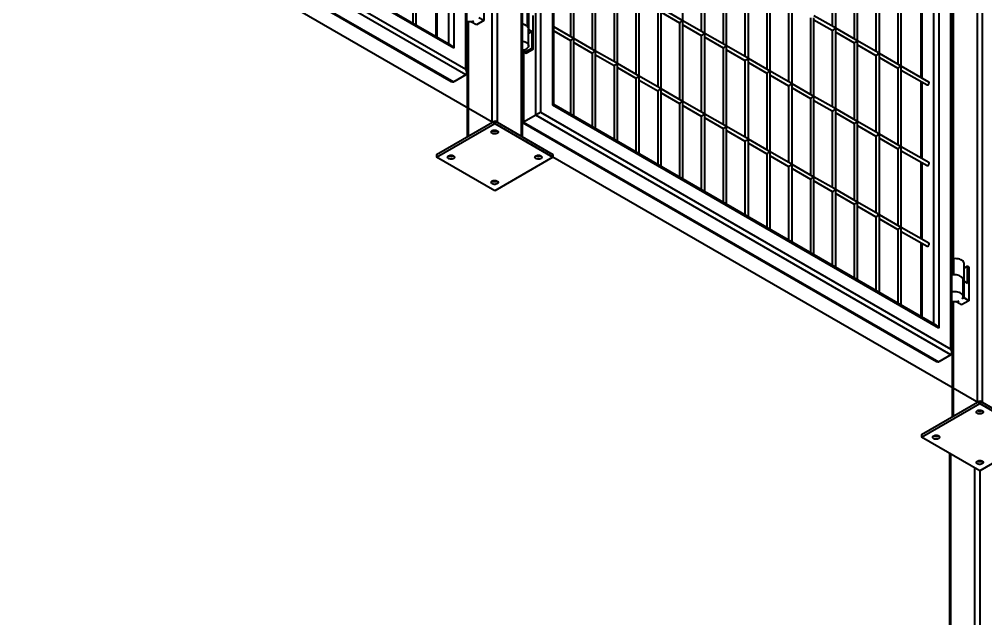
# Model space of a CAD drawing. Header units: millimetres. Extents: x 0 to 297, y 0 to 210.
# Drawn here: x 212.55 to 226.63, y 94.46 to 103.2 of the extents above; entities that cross this region are included whole.
import ezdxf

# ---------------------------------------------------------------- set-up
doc = ezdxf.new("R2010")
doc.units = ezdxf.units.MM
doc.layers.add('轮廓实线层', color=7, linetype='Continuous', lineweight=40)

msp = doc.modelspace()

# ---------------------------------------------------------------- linework, layer by layer
at = {"layer": '轮廓实线层', "color": 8, "linetype": 'Continuous', "lineweight": 40}
for p, q in [((219.4421, 101.7), (219.4421, 117.7859)), ((219.5128, 117.7859), (219.5128, 101.7)), ((219.8663, 101.4959), (219.8663, 117.5818)), ((218.8092, 102.8376), (218.8092, 116.9468)), ((226.5131, 97.6179), (226.5131, 113.7038)), ((226.5838, 113.7038), (226.5838, 97.6179)), ((225.8803, 98.7555), (225.8803, 112.8648)), ((226.1596, 111.3342), (226.1596, 99.7206)), ((218.6324, 104.0166), (218.6324, 102.9396)), ((225.7035, 103.462), (225.7035, 102.344)), ((219.0885, 103.1681), (219.0885, 101.4959)), ((219.8982, 102.7493), (219.8982, 101.7022)), ((225.7035, 102.2862), (225.7035, 101.1681)), ((225.7035, 101.1104), (225.7035, 99.9923)), ((225.7035, 99.9346), (225.7035, 98.8576)), ((226.1596, 99.086), (226.1596, 97.4138)), ((226.121, 96.8646), (226.121, 81.1081)), ((226.4766, 81.311), (226.4766, 96.6593)), ((226.5473, 96.7691), (226.5473, 96.7523)), ((226.5473, 96.6185), (226.5473, 81.3136))]:
    msp.add_line(p, q, dxfattribs=at)
at = {"layer": '轮廓实线层', "color": 7, "linetype": 'Continuous', "lineweight": 40}
for p, q in [((219.881, 101.4874), (219.881, 117.5614)), ((219.0567, 102.4737), (219.0567, 117.0897)), ((219.0713, 102.4244), (219.0713, 117.0982)), ((218.8799, 116.9877), (218.8799, 102.7799)), ((220.0749, 101.8042), (220.0749, 116.5019)), ((220.1456, 116.4611), (220.1456, 101.845)), ((220.3224, 101.9471), (220.3224, 116.1549)), ((220.3371, 101.9556), (220.3371, 116.1056)), ((226.1278, 98.3916), (226.1278, 113.0077)), ((226.1424, 98.3423), (226.1424, 113.0162)), ((225.951, 112.9056), (225.951, 98.6978)), ((226.1449, 111.3361), (226.1449, 99.729)), ((218.8799, 102.7799), (213.2513, 106.0292)), ((218.8446, 102.8172), (213.266, 106.0376)), ((219.0567, 102.392), (213.0039, 105.8862)), ((213.0746, 105.9271), (219.0567, 102.4737)), ((241.5392, 88.9436), (212.5478, 105.68)), ((212.8124, 105.7757), (218.8446, 102.2935)), ((212.8271, 105.7842), (218.8799, 102.29)), ((222.2212, 103.1784), (222.2212, 104.3253)), ((218.2822, 104.2188), (218.2822, 103.1418)), ((218.3322, 103.113), (218.3322, 104.2188)), ((222.4894, 104.1417), (222.4894, 103.0236)), ((222.5394, 102.9947), (222.5394, 104.1417)), ((224.3986, 104.2153), (224.3986, 103.0972)), ((224.4486, 103.0684), (224.4486, 104.2153)), ((218.6178, 104.0251), (218.6178, 102.9481)), ((220.5803, 104.068), (220.5803, 102.9499)), ((220.6303, 102.921), (220.6303, 104.068)), ((224.7168, 104.0316), (224.7168, 102.9135)), ((224.7668, 102.8847), (224.7668, 104.0316)), ((220.8985, 103.8843), (220.8985, 102.7662)), ((220.9485, 102.7373), (220.9485, 103.8843)), ((222.8076, 103.958), (222.8076, 102.8399)), ((222.8576, 102.811), (222.8576, 103.958)), ((225.035, 103.8479), (225.035, 102.7299)), ((225.085, 102.701), (225.085, 103.8479)), ((221.2167, 103.7006), (221.2167, 102.5825)), ((221.2667, 102.5537), (221.2667, 103.7006)), ((223.1258, 103.7743), (223.1258, 102.6562)), ((223.1758, 102.6273), (223.1758, 103.7743)), ((219.3183, 103.6699), (219.3183, 103.18)), ((223.444, 103.5906), (223.444, 102.4725)), ((223.494, 102.4436), (223.494, 103.5906)), ((225.3532, 103.6642), (225.3532, 102.5462)), ((225.4032, 102.5173), (225.4032, 103.6642)), ((221.5349, 103.5169), (221.5349, 102.3988)), ((221.5849, 102.37), (221.5849, 103.5169)), ((223.7622, 103.4069), (223.7622, 102.2888)), ((223.8122, 102.2599), (223.8122, 103.4069)), ((225.6889, 103.4705), (225.6889, 102.3524)), ((219.956, 103.093), (219.956, 103.3128)), ((219.9689, 103.2944), (219.9689, 103.0698)), ((221.8531, 103.3332), (221.8531, 102.2151)), ((222.1962, 103.1928), (221.9031, 103.3621)), ((221.9031, 102.1863), (221.9031, 103.3332)), ((221.9031, 103.3044), (222.1712, 103.1495)), ((219.0739, 103.1701), (219.0739, 101.4874)), ((219.1698, 103.1759), (219.1415, 103.1596)), ((219.1415, 103.1596), (219.1415, 103.1694)), ((219.2123, 103.1188), (219.1415, 103.1596)), ((219.3183, 103.18), (219.2123, 103.1188)), ((219.3183, 103.18), (219.2476, 103.2208)), ((220.0396, 102.7636), (220.0396, 103.2536)), ((222.1713, 103.1495), (222.1713, 102.0314)), ((222.2212, 102.0026), (222.2212, 103.1495)), ((222.5144, 103.0091), (222.2213, 103.1784)), ((222.2213, 103.1207), (222.4894, 102.9658)), ((224.0804, 103.2232), (224.0804, 102.1051)), ((224.4236, 103.0828), (224.1304, 103.2521)), ((224.1304, 102.0762), (224.1304, 103.2232)), ((224.1304, 103.1943), (224.3986, 103.0395)), ((219.9701, 102.8147), (219.9701, 103.0596)), ((219.9701, 103.0487), (220.0184, 103.0209)), ((220.0184, 103.0209), (219.9701, 102.993)), ((220.0184, 103.0209), (220.0184, 102.7759)), ((220.6053, 102.9355), (220.3371, 103.0903)), ((220.3371, 103.0326), (220.5803, 102.8922)), ((222.8326, 102.8254), (222.5394, 102.9947)), ((224.3986, 103.0395), (224.3986, 101.9214)), ((224.7418, 102.8991), (224.4486, 103.0684)), ((224.4486, 101.8926), (224.4486, 103.0395)), ((224.4486, 103.0106), (224.7168, 102.8558)), ((220.5803, 102.8922), (220.5803, 101.8152)), ((220.9235, 102.7518), (220.6303, 102.921)), ((220.6303, 101.7863), (220.6303, 102.8922)), ((220.6303, 102.8633), (220.8985, 102.7085)), ((222.4894, 102.9658), (222.4894, 101.8477)), ((222.5394, 101.8189), (222.5394, 102.9658)), ((222.5394, 102.937), (222.8076, 102.7821)), ((224.7168, 102.8558), (224.7168, 101.7377)), ((225.06, 102.7154), (224.7668, 102.8847)), ((224.7668, 101.7089), (224.7668, 102.8558)), ((219.8835, 102.746), (219.8835, 101.6937)), ((220.0184, 102.7759), (219.9123, 102.7147)), ((219.9123, 102.7538), (219.9123, 102.7147)), ((219.9123, 102.7147), (219.9335, 102.7024)), ((220.0396, 102.7636), (219.9335, 102.7024)), ((220.0184, 102.7759), (220.0396, 102.7636)), ((220.8985, 102.7085), (220.8985, 101.6315)), ((221.2417, 102.5681), (220.9485, 102.7373)), ((220.9485, 101.6026), (220.9485, 102.7085)), ((222.8076, 102.7821), (222.8076, 101.6641)), ((223.1508, 102.6418), (222.8576, 102.811)), ((222.8576, 101.6352), (222.8576, 102.7821)), ((222.8576, 102.7533), (223.1258, 102.5984)), ((224.7668, 102.8269), (225.035, 102.6721)), ((225.3782, 102.5317), (225.085, 102.701)), ((220.9485, 102.6796), (221.2167, 102.5248)), ((221.5599, 102.3844), (221.2667, 102.5537)), ((223.1258, 102.5984), (223.1258, 101.4804)), ((223.469, 102.4581), (223.1758, 102.6273)), ((223.1758, 101.4515), (223.1758, 102.5984)), ((223.1758, 102.5696), (223.444, 102.4148)), ((225.035, 102.6721), (225.035, 101.554)), ((225.085, 101.5252), (225.085, 102.6721)), ((225.085, 102.6433), (225.3532, 102.4884)), ((221.2167, 102.5248), (221.2167, 101.4478)), ((221.2667, 101.4189), (221.2667, 102.5248)), ((221.2667, 102.4959), (221.5349, 102.3411)), ((223.444, 102.4148), (223.444, 101.2967)), ((223.7872, 102.2744), (223.494, 102.4436)), ((223.494, 101.2678), (223.494, 102.4148)), ((225.3532, 102.4884), (225.3532, 101.3703)), ((225.8044, 102.2857), (225.4032, 102.5173)), ((225.4032, 101.3415), (225.4032, 102.4884)), ((225.4032, 102.4596), (225.7794, 102.2424)), ((219.0567, 102.392), (218.8799, 102.29)), ((221.5349, 102.3411), (221.5349, 101.2641)), ((221.8781, 102.2007), (221.5849, 102.37)), ((221.5849, 101.2352), (221.5849, 102.3411)), ((221.5849, 102.3122), (221.8531, 102.1574)), ((223.494, 102.3859), (223.7622, 102.2311)), ((225.6889, 102.2947), (225.6889, 101.1766)), ((221.8531, 102.1574), (221.8531, 101.0804)), ((222.1962, 102.017), (221.9031, 102.1863)), ((221.9031, 101.0515), (221.9031, 102.1574)), ((221.9031, 102.1285), (222.1712, 101.9737)), ((223.7622, 102.2311), (223.7622, 101.113)), ((224.1054, 102.0907), (223.8122, 102.2599)), ((223.8122, 101.0841), (223.8122, 102.2311)), ((223.8122, 102.2022), (224.0804, 102.0474)), ((222.5144, 101.8333), (222.2213, 102.0026)), ((224.0804, 102.0474), (224.0804, 100.9293)), ((224.4236, 101.907), (224.1304, 102.0762)), ((224.1304, 100.9004), (224.1304, 102.0474)), ((224.1304, 102.0185), (224.3986, 101.8637)), ((225.951, 98.6978), (220.3224, 101.9471)), ((225.9156, 98.7351), (220.3371, 101.9556)), ((222.1713, 101.9737), (222.1713, 100.8967)), ((222.2212, 100.8679), (222.2212, 101.9737)), ((222.2213, 101.9448), (222.4894, 101.79)), ((224.3986, 101.8637), (224.3986, 100.7456)), ((224.7418, 101.7233), (224.4486, 101.8926)), ((224.4486, 100.7167), (224.4486, 101.8637)), ((218.6289, 101.2305), (219.4774, 101.7204)), ((219.4774, 101.7204), (219.4774, 101.6796)), ((219.4774, 101.7204), (220.326, 101.2305)), ((220.0749, 101.8042), (219.8982, 101.7022)), ((226.1278, 98.31), (220.0749, 101.8042)), ((220.1456, 101.845), (226.1278, 98.3916)), ((222.4894, 101.79), (222.4894, 100.713)), ((222.8326, 101.6496), (222.5394, 101.8189)), ((222.5394, 100.6842), (222.5394, 101.79)), ((222.5394, 101.7612), (222.8076, 101.6063)), ((224.4486, 101.8348), (224.7168, 101.68)), ((225.06, 101.5396), (224.7668, 101.7089)), ((218.6289, 101.1897), (219.4774, 101.6796)), ((219.4774, 101.6796), (220.326, 101.1897)), ((219.8835, 101.6937), (225.9156, 98.2114)), ((219.8982, 101.7022), (225.951, 98.2079)), ((222.8076, 101.6063), (222.8076, 100.5293)), ((223.1508, 101.4659), (222.8576, 101.6352)), ((222.8576, 100.5005), (222.8576, 101.6063)), ((222.8576, 101.5775), (223.1258, 101.4226)), ((224.7168, 101.68), (224.7168, 100.5619)), ((224.7668, 100.533), (224.7668, 101.68)), ((224.7668, 101.6511), (225.035, 101.4963)), ((223.469, 101.2822), (223.1758, 101.4515)), ((225.035, 101.4963), (225.035, 100.3782)), ((225.3782, 101.3559), (225.085, 101.5252)), ((225.085, 100.3493), (225.085, 101.4963)), ((225.085, 101.4674), (225.3532, 101.3126)), ((223.1258, 101.4226), (223.1258, 100.3456)), ((223.1758, 100.3168), (223.1758, 101.4226)), ((223.1758, 101.3938), (223.444, 101.2389)), ((225.3532, 101.3126), (225.3532, 100.1945)), ((225.8044, 101.1099), (225.4032, 101.3415)), ((225.4032, 100.1657), (225.4032, 101.3126)), ((225.4032, 101.2837), (225.7794, 101.0666)), ((218.6289, 101.2305), (218.6289, 101.1897)), ((219.4774, 100.6999), (218.6289, 101.1897)), ((220.326, 101.1897), (219.4774, 100.6999)), ((220.326, 101.2305), (220.326, 101.1897)), ((223.444, 101.2389), (223.444, 100.162)), ((223.7872, 101.0986), (223.494, 101.2678)), ((223.494, 100.1331), (223.494, 101.2389)), ((223.494, 101.2101), (223.7622, 101.0552)), ((223.7622, 101.0552), (223.7622, 99.9783)), ((224.1054, 100.9149), (223.8122, 101.0841)), ((223.8122, 99.9494), (223.8122, 101.0552)), ((223.8122, 101.0264), (224.0804, 100.8716)), ((225.6889, 101.1189), (225.6889, 100.0008)), ((224.0804, 100.8716), (224.0804, 99.7946)), ((224.4236, 100.7312), (224.1304, 100.9004)), ((224.1304, 99.7657), (224.1304, 100.8716)), ((224.1304, 100.8427), (224.3986, 100.6879)), ((224.3986, 100.6879), (224.3986, 99.6109)), ((224.7418, 100.5475), (224.4486, 100.7167)), ((224.4486, 99.582), (224.4486, 100.6879)), ((224.4486, 100.659), (224.7168, 100.5042)), ((224.7168, 100.5042), (224.7168, 99.4272)), ((225.06, 100.3638), (224.7668, 100.533)), ((224.7668, 99.3983), (224.7668, 100.5042)), ((224.7668, 100.4753), (225.035, 100.3205)), ((225.035, 100.3205), (225.035, 99.2435)), ((225.3782, 100.1801), (225.085, 100.3493)), ((225.085, 99.2146), (225.085, 100.3205)), ((225.085, 100.2916), (225.3532, 100.1368)), ((225.8044, 99.9341), (225.4032, 100.1657)), ((225.3532, 100.1368), (225.3532, 99.0598)), ((225.4032, 99.0309), (225.4032, 100.1368)), ((225.4032, 100.1079), (225.7794, 99.8908)), ((225.6889, 99.943), (225.6889, 98.866)), ((226.1424, 99.7305), (226.1631, 99.7185)), ((226.1631, 99.7185), (226.1631, 99.4736)), ((226.3199, 99.394), (226.3199, 99.6389)), ((226.3682, 99.6001), (226.3199, 99.5723)), ((226.3682, 99.3552), (226.3682, 99.6001)), ((226.3682, 99.6001), (226.3894, 99.5879)), ((226.1631, 99.4736), (226.1424, 99.4855)), ((226.3894, 99.5879), (226.3894, 99.098)), ((226.3058, 99.1572), (226.3058, 99.4021)), ((226.3187, 99.3838), (226.3058, 99.3763)), ((226.3187, 99.1388), (226.3187, 99.3838)), ((226.3187, 99.3838), (226.3682, 99.3552)), ((226.1449, 99.088), (226.1449, 97.4054)), ((226.2409, 99.0939), (226.2126, 99.0776)), ((226.2126, 99.0776), (226.2126, 99.0874)), ((226.2833, 99.0367), (226.2126, 99.0776)), ((226.3894, 99.098), (226.2833, 99.0367)), ((226.3187, 99.1388), (226.2904, 99.1225)), ((226.3894, 99.098), (226.3187, 99.1388)), ((226.1278, 98.31), (225.951, 98.2079)), ((225.7, 97.1485), (226.5485, 97.6383)), ((226.5485, 97.6383), (226.5485, 97.5975)), ((226.5485, 97.6383), (227.397, 97.1485)), ((225.7, 97.1077), (226.5485, 97.5975)), ((226.5485, 97.5975), (227.397, 97.1077)), ((225.7, 97.1485), (225.7, 97.1077)), ((226.5485, 96.6178), (225.7, 97.1077)), ((227.397, 97.1077), (226.5485, 96.6178)), ((226.1061, 96.8732), (226.1061, 81.0996))]:
    msp.add_line(p, q, dxfattribs=at)
at = {"layer": '轮廓实线层', "color": 7, "linetype": 'Continuous', "lineweight": 40, "flags": 128}
for points in [[(219.881, 103.1288), (219.8867, 103.1277), (219.9058, 103.1227), (219.9232, 103.116), (219.9385, 103.1076), (219.9511, 103.0979), (219.9607, 103.0872), (219.967, 103.0756), (219.9699, 103.0636), (219.9701, 103.0596)], [(219.881, 102.8838), (219.8867, 102.8827), (219.9058, 102.8778), (219.9232, 102.871), (219.9385, 102.8627), (219.9511, 102.853), (219.9607, 102.8422), (219.967, 102.8306), (219.9699, 102.8186), (219.9693, 102.8065), (219.9652, 102.7947), (219.9577, 102.7833), (219.9471, 102.7729), (219.9335, 102.7636), (219.9175, 102.7558), (219.8994, 102.7497), (219.881, 102.7455)], [(225.7919, 102.2436), (225.7987, 102.2491), (225.8044, 102.2568), (225.8082, 102.2657), (225.8096, 102.2743), (225.8082, 102.2813), (225.8044, 102.2857), (225.8044, 102.2857)], [(225.7794, 102.2424), (225.7851, 102.2413), (225.7919, 102.2436)], [(219.4421, 101.5775), (219.4529, 101.5823), (219.4656, 101.5851), (219.4791, 101.5859), (219.4926, 101.5846), (219.5048, 101.5812), (219.5151, 101.5761), (219.5226, 101.5695), (219.5267, 101.562), (219.5272, 101.5541), (219.5239, 101.5465), (219.5173, 101.5397), (219.5076, 101.5341), (219.4958, 101.5302), (219.4825, 101.5284), (219.4689, 101.5287), (219.456, 101.531), (219.4446, 101.5353), (219.4356, 101.5413), (219.4298, 101.5484), (219.4275, 101.5561), (219.4288, 101.5639), (219.4338, 101.5712), (219.4421, 101.5775)], [(218.8057, 101.2101), (218.8165, 101.2149), (218.8292, 101.2178), (218.8427, 101.2186), (218.8562, 101.2172), (218.8685, 101.2139), (218.8787, 101.2087), (218.8862, 101.2021), (218.8903, 101.1946), (218.8908, 101.1868), (218.8875, 101.1791), (218.8809, 101.1723), (218.8712, 101.1667), (218.8594, 101.1629), (218.8461, 101.161), (218.8325, 101.1613), (218.8196, 101.1637), (218.8082, 101.168), (218.7992, 101.1739), (218.7934, 101.181), (218.7911, 101.1887), (218.7925, 101.1966), (218.7974, 101.2039), (218.8057, 101.2101)], [(220.0785, 101.2101), (220.0893, 101.2149), (220.102, 101.2178), (220.1155, 101.2186), (220.1289, 101.2172), (220.1412, 101.2139), (220.1515, 101.2087), (220.159, 101.2021), (220.1631, 101.1946), (220.1636, 101.1868), (220.1603, 101.1791), (220.1537, 101.1723), (220.144, 101.1667), (220.1322, 101.1629), (220.1189, 101.161), (220.1053, 101.1613), (220.0923, 101.1637), (220.081, 101.168), (220.072, 101.1739), (220.0662, 101.181), (220.0639, 101.1887), (220.0652, 101.1966), (220.0702, 101.2039), (220.0785, 101.2101)], [(225.7794, 101.0666), (225.7851, 101.0655), (225.7919, 101.0678)], [(225.7919, 101.0678), (225.7987, 101.0733), (225.8044, 101.081), (225.8082, 101.0899), (225.8096, 101.0984), (225.8082, 101.1055), (225.8044, 101.1099), (225.8044, 101.1099)], [(219.4421, 100.8427), (219.4529, 100.8475), (219.4656, 100.8504), (219.4791, 100.8512), (219.4926, 100.8498), (219.5048, 100.8465), (219.5151, 100.8413), (219.5226, 100.8347), (219.5267, 100.8272), (219.5272, 100.8194), (219.5239, 100.8117), (219.5173, 100.8049), (219.5076, 100.7993), (219.4958, 100.7955), (219.4825, 100.7936), (219.4689, 100.7939), (219.456, 100.7963), (219.4446, 100.8006), (219.4356, 100.8065), (219.4298, 100.8136), (219.4275, 100.8213), (219.4288, 100.8292), (219.4338, 100.8365), (219.4421, 100.8427)], [(225.7794, 99.8908), (225.7851, 99.8897), (225.7919, 99.892)], [(225.7919, 99.892), (225.7987, 99.8975), (225.8044, 99.9052), (225.8082, 99.914), (225.8096, 99.9226), (225.8082, 99.9297), (225.8044, 99.9341), (225.8044, 99.9341)], [(226.3199, 99.6389), (226.3198, 99.6429), (226.3168, 99.6549), (226.3105, 99.6664), (226.3009, 99.6772), (226.2883, 99.6869), (226.2731, 99.6953), (226.2556, 99.702), (226.2365, 99.707), (226.2162, 99.71), (226.1953, 99.7111), (226.1744, 99.7101), (226.1631, 99.7087)], [(226.3058, 99.4021), (226.3058, 99.4023), (226.304, 99.4144), (226.2987, 99.4261), (226.2901, 99.4372), (226.2784, 99.4472), (226.2639, 99.456), (226.2471, 99.4633), (226.2285, 99.4688), (226.2085, 99.4725), (226.1877, 99.4742), (226.1667, 99.4738), (226.1461, 99.4715), (226.1424, 99.4708)], [(226.3187, 99.3838), (226.3191, 99.3858), (226.3198, 99.3979), (226.3168, 99.4099), (226.3105, 99.4215), (226.3009, 99.4323), (226.2883, 99.4419), (226.276, 99.4489)], [(226.2904, 99.1225), (226.2989, 99.1335), (226.3041, 99.1453), (226.3058, 99.1574), (226.304, 99.1694), (226.2987, 99.1812), (226.2901, 99.1922), (226.2784, 99.2023), (226.2639, 99.2111), (226.2471, 99.2183), (226.2285, 99.2239), (226.2085, 99.2275), (226.1877, 99.2292), (226.1667, 99.2289), (226.1461, 99.2265), (226.1424, 99.2258)], [(226.5131, 97.4955), (226.524, 97.5002), (226.5367, 97.5031), (226.5502, 97.5039), (226.5636, 97.5026), (226.5759, 97.4992), (226.5862, 97.494), (226.5936, 97.4875), (226.5978, 97.48), (226.5982, 97.4721), (226.595, 97.4645), (226.5883, 97.4576), (226.5787, 97.4521), (226.5668, 97.4482), (226.5536, 97.4463), (226.54, 97.4466), (226.527, 97.449), (226.5156, 97.4533), (226.5067, 97.4592), (226.5008, 97.4663), (226.4985, 97.4741), (226.4999, 97.4819), (226.5049, 97.4892), (226.5131, 97.4955)], [(225.8767, 97.1281), (225.8876, 97.1328), (225.9003, 97.1357), (225.9138, 97.1365), (225.9272, 97.1352), (225.9395, 97.1318), (225.9498, 97.1266), (225.9573, 97.1201), (225.9614, 97.1126), (225.9618, 97.1047), (225.9586, 97.0971), (225.9519, 97.0902), (225.9423, 97.0847), (225.9304, 97.0808), (225.9172, 97.079), (225.9036, 97.0792), (225.8906, 97.0816), (225.8792, 97.0859), (225.8703, 97.0918), (225.8644, 97.0989), (225.8621, 97.1067), (225.8635, 97.1145), (225.8685, 97.1218), (225.8767, 97.1281)], [(226.5131, 96.7607), (226.524, 96.7655), (226.5367, 96.7683), (226.5502, 96.7691), (226.5636, 96.7678), (226.5759, 96.7644), (226.5862, 96.7593), (226.5936, 96.7527), (226.5978, 96.7452), (226.5982, 96.7373), (226.595, 96.7297), (226.5883, 96.7229), (226.5787, 96.7173), (226.5668, 96.7134), (226.5536, 96.7116), (226.54, 96.7118), (226.527, 96.7142), (226.5156, 96.7185), (226.5067, 96.7245), (226.5008, 96.7316), (226.4985, 96.7393), (226.4999, 96.7471), (226.5049, 96.7544), (226.5131, 96.7607)]]:
    msp.add_lwpolyline(points, dxfattribs=at)
at = {"layer": '轮廓实线层', "color": 7, "linetype": 'Continuous', "lineweight": 40}
for centre, radius, start, end in [((219.1096, 103.374), 0.207, 259.35745, 286.92063), ((219.8481, 102.9949), 0.1428, 56.89733, 76.70817), ((219.4774, 101.6441), 0.0754, 242.02116, 297.97884), ((218.841, 101.2767), 0.0753, 242.01633, 297.98209), ((220.1138, 101.2767), 0.0754, 242.02599, 297.97401), ((219.4774, 100.9093), 0.0753, 242.01556, 297.98444), ((226.1806, 99.292), 0.207, 259.35745, 286.92063), ((226.5485, 97.562), 0.0754, 242.02116, 297.97884), ((225.9121, 97.1946), 0.0753, 242.01633, 297.98209), ((226.5485, 96.8272), 0.0753, 242.01556, 297.98444)]:
    msp.add_arc(centre, radius, start, end, dxfattribs=at)
for centre, major_axis, ratio, start_param, end_param in [((222.1963, 103.164), (0.025, 0.0144), 0.0000704, 3.141552, 5.4977465), ((222.1963, 103.164), (-0.0177, 0.0306), 0.5773346, 4.7123483, 5.4978278), ((222.1963, 103.164), (0.025, 0.0144), 0.0000704, 5.4977465, 6.2831447), ((222.1963, 103.164), (-0.0177, 0.0306), 0.5773346, 3.9269502, 4.7123483), ((222.5144, 102.9803), (0.025, 0.0144), 0.0000704, 3.141552, 5.4977465), ((222.5144, 102.9803), (-0.0177, 0.0306), 0.5773346, 4.7123483, 5.4978278), ((222.5144, 102.9803), (0.025, 0.0144), 0.0000704, 5.4977465, 6.2831447), ((222.5144, 102.9803), (-0.0177, 0.0306), 0.5773346, 3.9269502, 4.7123483), ((224.4236, 103.0539), (0.025, 0.0144), 0.0000704, 3.141552, 5.4977465), ((224.4236, 103.0539), (-0.0177, 0.0306), 0.5773346, 4.7123483, 5.4978278), ((224.4236, 103.0539), (0.025, 0.0144), 0.0000704, 5.4977465, 6.2831447), ((224.4236, 103.0539), (-0.0177, 0.0306), 0.5773346, 3.9269502, 4.7123483), ((220.6053, 102.9066), (0.025, 0.0144), 0.0000704, 3.141552, 5.4977465), ((220.6053, 102.9066), (-0.0177, 0.0306), 0.5773346, 4.7123483, 5.4978278), ((220.6053, 102.9066), (0.025, 0.0144), 0.0000704, 5.4977465, 6.2831447), ((220.6053, 102.9066), (-0.0177, 0.0306), 0.5773346, 3.9269502, 4.7123483), ((224.7418, 102.8702), (0.025, 0.0144), 0.0000704, 3.141552, 5.4977465), ((224.7418, 102.8702), (-0.0177, 0.0306), 0.5773346, 4.7123483, 5.4978278), ((224.7418, 102.8702), (0.025, 0.0144), 0.0000704, 5.4977465, 6.2831447), ((224.7418, 102.8702), (-0.0177, 0.0306), 0.5773346, 3.9269502, 4.7123483), ((218.8446, 102.7594), (-0.0354, 0.0612), 0.5773346, 4.7123483, 5.4978278), ((220.9235, 102.7229), (0.025, 0.0144), 0.0000704, 3.141552, 5.4977465), ((220.9235, 102.7229), (-0.0177, 0.0306), 0.5773346, 4.7123483, 5.4978278), ((220.9235, 102.7229), (0.025, 0.0144), 0.0000704, 5.4977465, 6.2831447), ((220.9235, 102.7229), (-0.0177, 0.0306), 0.5773346, 3.9269502, 4.7123483), ((222.8326, 102.7966), (0.025, 0.0144), 0.0000704, 3.141552, 5.4977465), ((222.8326, 102.7966), (-0.0177, 0.0306), 0.5773346, 4.7123483, 5.4978278), ((222.8326, 102.7966), (0.025, 0.0144), 0.0000704, 5.4977465, 6.2831447), ((222.8326, 102.7966), (-0.0177, 0.0306), 0.5773346, 3.9269502, 4.7123483), ((225.06, 102.6866), (0.025, 0.0144), 0.0000704, 3.141552, 5.4977465), ((225.06, 102.6866), (-0.0177, 0.0306), 0.5773346, 4.7123483, 5.4978278), ((225.06, 102.6866), (0.025, 0.0144), 0.0000704, 5.4977465, 6.2831447), ((225.06, 102.6866), (-0.0177, 0.0306), 0.5773346, 3.9269502, 4.7123483), ((221.2417, 102.5392), (-0.0177, 0.0306), 0.5773346, 4.7123483, 5.4978278), ((221.2417, 102.5392), (0.025, 0.0144), 0.0000704, 5.4977465, 6.2831447), ((223.1508, 102.6129), (0.025, 0.0144), 0.0000704, 3.141552, 5.4977465), ((223.1508, 102.6129), (-0.0177, 0.0306), 0.5773346, 4.7123483, 5.4978278), ((223.1508, 102.6129), (0.025, 0.0144), 0.0000704, 5.4977465, 6.2831447), ((223.1508, 102.6129), (-0.0177, 0.0306), 0.5773346, 3.9269502, 4.7123483), ((219.0213, 102.4533), (-0.0354, 0.0612), 0.5773346, 3.141552, 4.7123483), ((221.2417, 102.5392), (0.025, 0.0144), 0.0000704, 3.141552, 5.4977465), ((221.2417, 102.5392), (-0.0177, 0.0306), 0.5773346, 3.9269502, 4.7123483), ((223.469, 102.4292), (0.025, 0.0144), 0.0000704, 3.141552, 5.4977465), ((223.469, 102.4292), (-0.0177, 0.0306), 0.5773346, 4.7123483, 5.4978278), ((223.469, 102.4292), (0.025, 0.0144), 0.0000704, 5.4977465, 6.2831447), ((223.469, 102.4292), (-0.0177, 0.0306), 0.5773346, 3.9269502, 4.7123483), ((225.3782, 102.5029), (0.025, 0.0144), 0.0000704, 3.141552, 5.4977465), ((225.3782, 102.5029), (-0.0177, 0.0306), 0.5773346, 4.7123483, 5.4978278), ((225.3782, 102.5029), (0.025, 0.0144), 0.0000704, 5.4977465, 6.2831447), ((225.3782, 102.5029), (-0.0177, 0.0306), 0.5773346, 3.9269502, 4.7123483), ((218.8446, 102.3512), (-0.0354, 0.0612), 0.5773346, 2.3562351, 3.141552), ((221.5599, 102.3555), (0.025, 0.0144), 0.0000704, 3.141552, 5.4977465), ((221.5599, 102.3555), (-0.0177, 0.0306), 0.5773346, 4.7123483, 5.4978278), ((221.5599, 102.3555), (0.025, 0.0144), 0.0000704, 5.4977465, 6.2831447), ((221.5599, 102.3555), (-0.0177, 0.0306), 0.5773346, 3.9269502, 4.7123483), ((223.7872, 102.2455), (-0.0177, 0.0306), 0.5773346, 4.7123483, 5.4978278), ((221.8781, 102.1718), (0.025, 0.0144), 0.0000704, 3.141552, 5.4977465), ((221.8781, 102.1718), (-0.0177, 0.0306), 0.5773346, 4.7123483, 5.4978278), ((221.8781, 102.1718), (0.025, 0.0144), 0.0000704, 5.4977465, 6.2831447), ((221.8781, 102.1718), (-0.0177, 0.0306), 0.5773346, 3.9269502, 4.7123483), ((223.7872, 102.2455), (0.025, 0.0144), 0.0000704, 3.141552, 5.4977465), ((223.7872, 102.2455), (0.025, 0.0144), 0.0000704, 5.4977465, 6.2831447), ((223.7872, 102.2455), (-0.0177, 0.0306), 0.5773346, 3.9269502, 4.7123483), ((222.1963, 101.9881), (0.025, 0.0144), 0.0000704, 3.141552, 5.4977465), ((222.1963, 101.9881), (-0.0177, 0.0306), 0.5773346, 4.7123483, 5.4978278), ((222.1963, 101.9881), (0.025, 0.0144), 0.0000704, 5.4977465, 6.2831447), ((222.1963, 101.9881), (-0.0177, 0.0306), 0.5773346, 3.9269502, 4.7123483), ((224.1054, 102.0618), (0.025, 0.0144), 0.0000704, 3.141552, 5.4977465), ((224.1054, 102.0618), (-0.0177, 0.0306), 0.5773346, 4.7123483, 5.4978278), ((224.1054, 102.0618), (0.025, 0.0144), 0.0000704, 5.4977465, 6.2831447), ((224.1054, 102.0618), (-0.0177, 0.0306), 0.5773346, 3.9269502, 4.7123483), ((220.2871, 101.9267), (0.05, 0.0289), 0.0000704, 5.4977465, 6.2831447), ((224.4236, 101.8781), (0.025, 0.0144), 0.0000704, 3.141552, 5.4977465), ((224.4236, 101.8781), (-0.0177, 0.0306), 0.5773346, 4.7123483, 5.4978278), ((224.4236, 101.8781), (0.025, 0.0144), 0.0000704, 5.4977465, 6.2831447), ((224.4236, 101.8781), (-0.0177, 0.0306), 0.5773346, 3.9269502, 4.7123483), ((220.1103, 101.8246), (0.05, 0.0289), 0.0000704, 3.9269502, 5.4977465), ((222.5144, 101.8045), (0.025, 0.0144), 0.0000704, 3.141552, 5.4977465), ((222.5144, 101.8045), (-0.0177, 0.0306), 0.5773346, 4.7123483, 5.4978278), ((222.5144, 101.8045), (0.025, 0.0144), 0.0000704, 5.4977465, 6.2831447), ((222.5144, 101.8045), (-0.0177, 0.0306), 0.5773346, 3.9269502, 4.7123483), ((224.7418, 101.6944), (0.025, 0.0144), 0.0000704, 3.141552, 5.4977465), ((224.7418, 101.6944), (-0.0177, 0.0306), 0.5773346, 4.7123483, 5.4978278), ((224.7418, 101.6944), (0.025, 0.0144), 0.0000704, 5.4977465, 6.2831447), ((224.7418, 101.6944), (-0.0177, 0.0306), 0.5773346, 3.9269502, 4.7123483), ((219.9335, 101.7226), (0.05, 0.0289), 0.0000704, 3.141552, 3.9269502), ((222.8326, 101.6208), (0.025, 0.0144), 0.0000704, 3.141552, 5.4977465), ((222.8326, 101.6208), (-0.0177, 0.0306), 0.5773346, 4.7123483, 5.4978278), ((222.8326, 101.6208), (0.025, 0.0144), 0.0000704, 5.4977465, 6.2831447), ((222.8326, 101.6208), (-0.0177, 0.0306), 0.5773346, 3.9269502, 4.7123483), ((223.1508, 101.4371), (0.025, 0.0144), 0.0000704, 3.141552, 5.4977465), ((223.1508, 101.4371), (-0.0177, 0.0306), 0.5773346, 4.7123483, 5.4978278), ((223.1508, 101.4371), (0.025, 0.0144), 0.0000704, 5.4977465, 6.2831447), ((223.1508, 101.4371), (-0.0177, 0.0306), 0.5773346, 3.9269502, 4.7123483), ((225.06, 101.5107), (0.025, 0.0144), 0.0000704, 3.141552, 5.4977465), ((225.06, 101.5107), (-0.0177, 0.0306), 0.5773346, 4.7123483, 5.4978278), ((225.06, 101.5107), (0.025, 0.0144), 0.0000704, 5.4977465, 6.2831447), ((225.06, 101.5107), (-0.0177, 0.0306), 0.5773346, 3.9269502, 4.7123483), ((223.469, 101.2534), (-0.0177, 0.0306), 0.5773346, 4.7123483, 5.4978278), ((225.3782, 101.327), (0.025, 0.0144), 0.0000704, 3.141552, 5.4977465), ((225.3782, 101.327), (-0.0177, 0.0306), 0.5773346, 4.7123483, 5.4978278), ((225.3782, 101.327), (0.025, 0.0144), 0.0000704, 5.4977465, 6.2831447), ((225.3782, 101.327), (-0.0177, 0.0306), 0.5773346, 3.9269502, 4.7123483), ((223.469, 101.2534), (0.025, 0.0144), 0.0000704, 3.141552, 5.4977465), ((223.469, 101.2534), (0.025, 0.0144), 0.0000704, 5.4977465, 6.2831447), ((223.469, 101.2534), (-0.0177, 0.0306), 0.5773346, 3.9269502, 4.7123483), ((223.7872, 101.0697), (0.025, 0.0144), 0.0000704, 3.141552, 5.4977465), ((223.7872, 101.0697), (-0.0177, 0.0306), 0.5773346, 4.7123483, 5.4978278), ((223.7872, 101.0697), (0.025, 0.0144), 0.0000704, 5.4977465, 6.2831447), ((223.7872, 101.0697), (-0.0177, 0.0306), 0.5773346, 3.9269502, 4.7123483), ((224.1054, 100.886), (0.025, 0.0144), 0.0000704, 3.141552, 5.4977465), ((224.1054, 100.886), (-0.0177, 0.0306), 0.5773346, 4.7123483, 5.4978278), ((224.1054, 100.886), (0.025, 0.0144), 0.0000704, 5.4977465, 6.2831447), ((224.1054, 100.886), (-0.0177, 0.0306), 0.5773346, 3.9269502, 4.7123483), ((224.4236, 100.7023), (-0.0177, 0.0306), 0.5773346, 4.7123483, 5.4978278), ((224.4236, 100.7023), (0.025, 0.0144), 0.0000704, 3.141552, 5.4977465), ((224.4236, 100.7023), (0.025, 0.0144), 0.0000704, 5.4977465, 6.2831447), ((224.4236, 100.7023), (-0.0177, 0.0306), 0.5773346, 3.9269502, 4.7123483), ((224.7418, 100.5186), (0.025, 0.0144), 0.0000704, 3.141552, 5.4977465), ((224.7418, 100.5186), (-0.0177, 0.0306), 0.5773346, 4.7123483, 5.4978278), ((224.7418, 100.5186), (0.025, 0.0144), 0.0000704, 5.4977465, 6.2831447), ((224.7418, 100.5186), (-0.0177, 0.0306), 0.5773346, 3.9269502, 4.7123483), ((225.06, 100.3349), (0.025, 0.0144), 0.0000704, 3.141552, 5.4977465), ((225.06, 100.3349), (-0.0177, 0.0306), 0.5773346, 4.7123483, 5.4978278), ((225.06, 100.3349), (0.025, 0.0144), 0.0000704, 5.4977465, 6.2831447), ((225.06, 100.3349), (-0.0177, 0.0306), 0.5773346, 3.9269502, 4.7123483), ((225.3782, 100.1512), (0.025, 0.0144), 0.0000704, 3.141552, 5.4977465), ((225.3782, 100.1512), (-0.0177, 0.0306), 0.5773346, 4.7123483, 5.4978278), ((225.3782, 100.1512), (0.025, 0.0144), 0.0000704, 5.4977465, 6.2831447), ((225.3782, 100.1512), (-0.0177, 0.0306), 0.5773346, 3.9269502, 4.7123483), ((225.9156, 98.6774), (-0.0354, 0.0612), 0.5773346, 4.7123483, 5.4978278), ((226.0924, 98.3712), (-0.0354, 0.0612), 0.5773346, 3.141552, 4.7123483), ((225.9156, 98.2692), (-0.0354, 0.0612), 0.5773346, 2.3562351, 3.141552)]:
    msp.add_ellipse(centre, major_axis=major_axis, ratio=ratio, start_param=start_param, end_param=end_param, dxfattribs=at)

doc.saveas('drawing.dxf')
